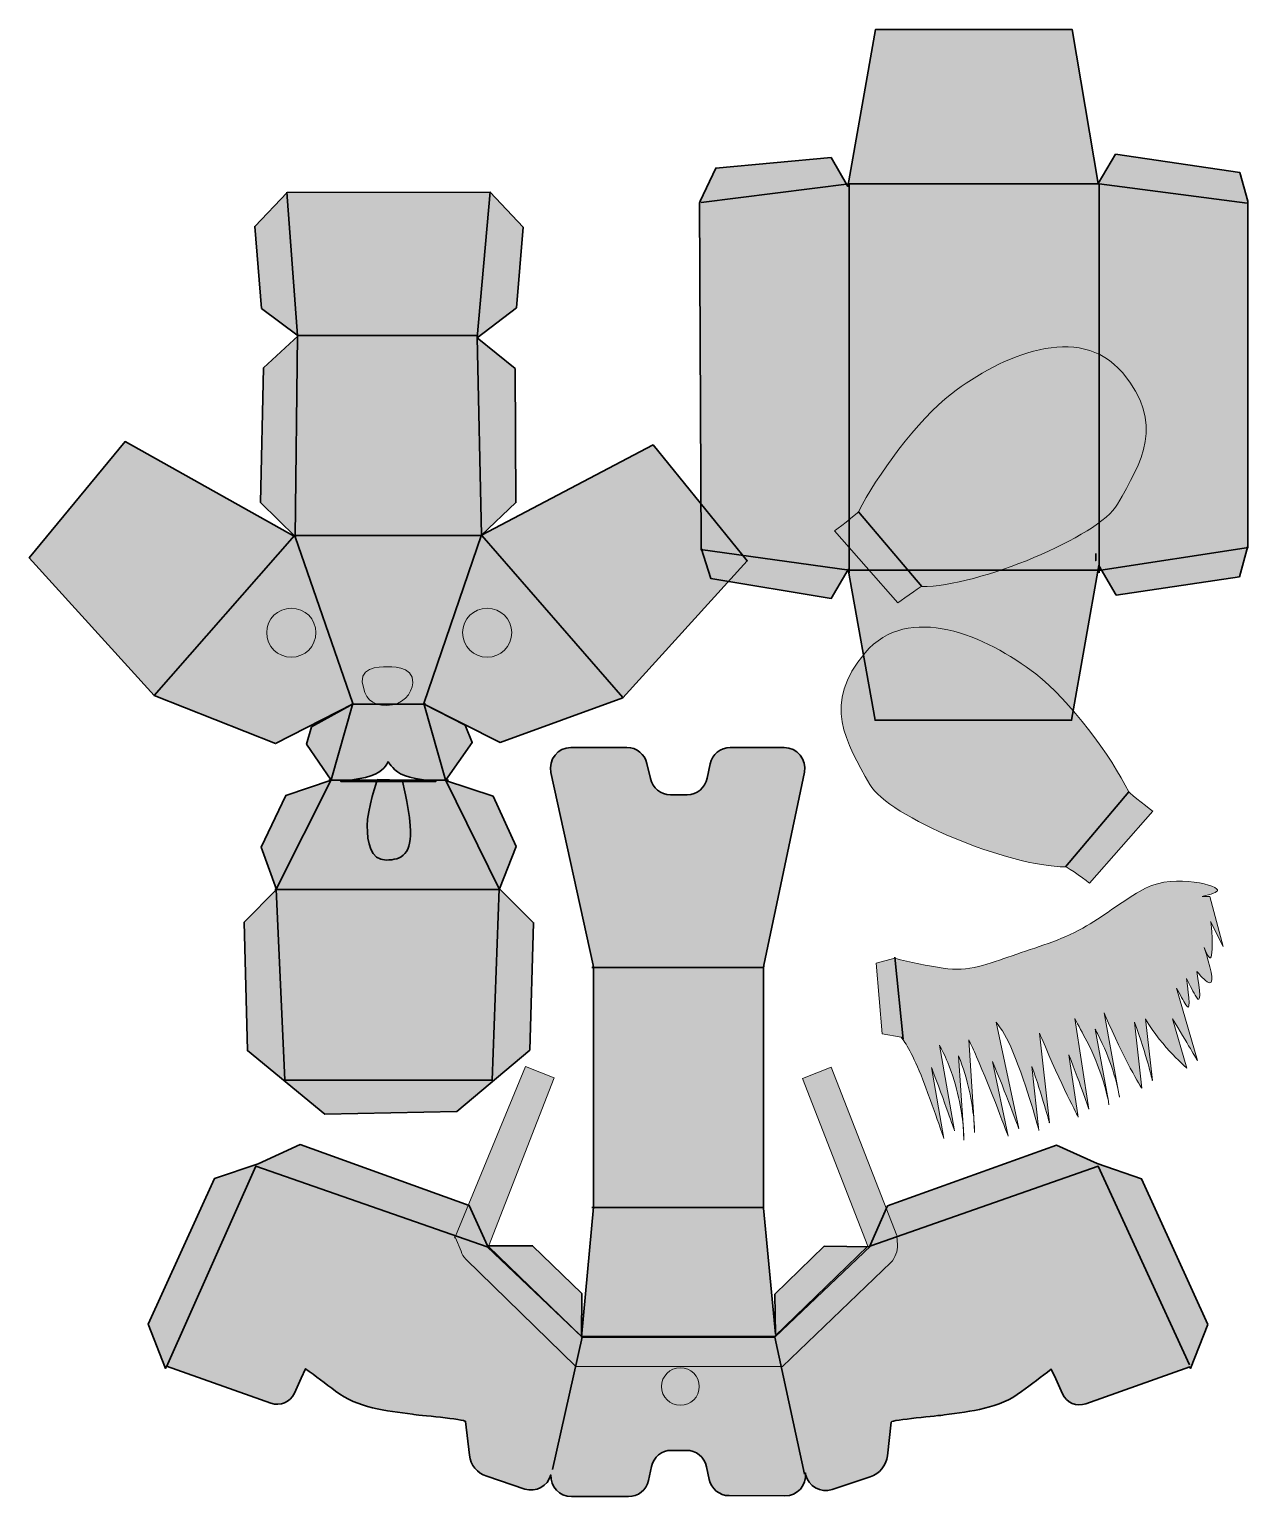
# Model space of a CAD drawing. Header units: inches. Extents: x -0.4 to 8.4, y 0.3 to 10.9.
import ezdxf

# ---------------------------------------------------------------- set-up
doc = ezdxf.new("R2010")
doc.units = ezdxf.units.IN
doc.header["$MEASUREMENT"] = 0
for name, color, linetype in [('Body', 7, 'Continuous'), ('Box', 7, 'Continuous'), ('Earts', 7, 'Continuous'), ('Head', 7, 'Continuous'), ('Layer 1', 7, 'Continuous'), ('Tail', 7, 'Continuous')]:
    doc.layers.add(name, color=color, linetype=linetype)

# ---------------------------------------------------------------- blocks, each defined once
blk = doc.blocks.new('block 2')
at = {"layer": 'Layer 1', "true_color": 0xfb537a}
h = blk.add_hatch(color=243, dxfattribs=at)
h.dxf.hatch_style = 2
edge = h.paths.add_edge_path()
edge.add_spline(control_points=[(2.101, 5.493), (2.101, 5.493), (2.028, 5.276), (2.028, 5.158), (2.028, 5.04), (2.053, 4.91), (2.165, 4.91), (2.278, 4.91), (2.356, 4.953), (2.34, 5.158), (2.328, 5.318), (2.281, 5.488), (2.281, 5.488), (2.281, 5.488), (2.101, 5.493), (2.101, 5.493)], knot_values=[0, 0, 0, 0, 1, 1, 1, 2, 2, 2, 3, 3, 3, 4, 4, 4, 5, 5, 5, 5], degree=3, periodic=1)
at = {"layer": 'Layer 1', "color": 243, "lineweight": 35, "true_color": 0xfb537a}
blk.add_open_spline([(2.101, 5.493), (2.101, 5.493), (2.028, 5.276), (2.028, 5.158), (2.028, 5.04), (2.053, 4.91), (2.165, 4.91), (2.278, 4.91), (2.356, 4.953), (2.34, 5.158), (2.328, 5.318), (2.281, 5.488), (2.281, 5.488), (2.281, 5.488), (2.101, 5.493), (2.101, 5.493)], degree=3, knots=[0, 0, 0, 0, 1, 1, 1, 2, 2, 2, 3, 3, 3, 4, 4, 4, 5, 5, 5, 5], dxfattribs=at)
blk = doc.blocks.new('block 3')
at = {"layer": 'Layer 1', "true_color": 0xffffff}
h = blk.add_hatch(color=7, dxfattribs=at)
h.dxf.hatch_style = 2
edge = h.paths.add_edge_path()
edge.add_spline(control_points=[(1.479, 6.733), (1.577, 6.733), (1.657, 6.654), (1.657, 6.556), (1.657, 6.457), (1.577, 6.378), (1.479, 6.378), (1.381, 6.378), (1.301, 6.457), (1.301, 6.556), (1.301, 6.654), (1.381, 6.733), (1.479, 6.733)], knot_values=[0, 0, 0, 0, 1, 1, 1, 2, 2, 2, 3, 3, 3, 4, 4, 4, 4], degree=3, periodic=1)
h = blk.add_hatch(color=7, dxfattribs=at)
h.dxf.hatch_style = 2
edge = h.paths.add_edge_path()
edge.add_spline(control_points=[(2.896, 6.733), (2.994, 6.733), (3.074, 6.654), (3.074, 6.556), (3.074, 6.457), (2.994, 6.378), (2.896, 6.378), (2.798, 6.378), (2.718, 6.457), (2.718, 6.556), (2.718, 6.654), (2.798, 6.733), (2.896, 6.733)], knot_values=[0, 0, 0, 0, 1, 1, 1, 2, 2, 2, 3, 3, 3, 4, 4, 4, 4], degree=3, periodic=1)
h = blk.add_hatch(color=7, dxfattribs=at)
h.dxf.hatch_style = 2
edge = h.paths.add_edge_path()
edge.add_spline(control_points=[(2.178, 6.308), (2.178, 6.308), (1.976, 6.325), (1.993, 6.2), (2.008, 6.083), (2.06, 6.029), (2.171, 6.029), (2.282, 6.029), (2.353, 6.115), (2.358, 6.192), (2.367, 6.322), (2.178, 6.308), (2.178, 6.308)], knot_values=[0, 0, 0, 0, 1, 1, 1, 2, 2, 2, 3, 3, 3, 4, 4, 4, 4], degree=3, periodic=1)
at = {"layer": 'Layer 1', "lineweight": 0}
for points in [[(1.479, 6.733), (1.577, 6.733), (1.657, 6.654), (1.657, 6.556), (1.657, 6.457), (1.577, 6.378), (1.479, 6.378), (1.381, 6.378), (1.301, 6.457), (1.301, 6.556), (1.301, 6.654), (1.381, 6.733), (1.479, 6.733)], [(2.896, 6.733), (2.994, 6.733), (3.074, 6.654), (3.074, 6.556), (3.074, 6.457), (2.994, 6.378), (2.896, 6.378), (2.798, 6.378), (2.718, 6.457), (2.718, 6.556), (2.718, 6.654), (2.798, 6.733), (2.896, 6.733)], [(2.178, 6.308), (2.178, 6.308), (1.976, 6.325), (1.993, 6.2), (2.008, 6.083), (2.06, 6.029), (2.171, 6.029), (2.282, 6.029), (2.353, 6.115), (2.358, 6.192), (2.367, 6.322), (2.178, 6.308), (2.178, 6.308)]]:
    blk.add_open_spline(points, degree=3, knots=[0, 0, 0, 0, 1, 1, 1, 2, 2, 2, 3, 3, 3, 4, 4, 4, 4], dxfattribs=at)
blk = doc.blocks.new('block 4')
at = {"layer": 'Layer 1', "true_color": 0x2c3fb0}
h = blk.add_hatch(color=177, dxfattribs=at)
h.dxf.hatch_style = 2
edge = h.paths.add_edge_path()
edge.add_spline(control_points=[(5.865, 2.126), (5.865, 2.126), (5.861, 2.189), (5.861, 2.189), (5.861, 2.189), (5.863, 2.189), (5.863, 2.189), (5.863, 2.189), (5.861, 2.192), (5.861, 2.192), (5.861, 2.192), (5.861, 2.194), (5.861, 2.194), (5.861, 2.194), (5.86, 2.194), (5.86, 2.194), (5.86, 2.194), (5.386, 3.41), (5.386, 3.41), (5.386, 3.41), (5.179, 3.329), (5.179, 3.329), (5.179, 3.329), (5.651, 2.115), (5.651, 2.115), (5.651, 2.115), (4.979, 1.465), (4.979, 1.465), (4.979, 1.465), (3.576, 1.465), (3.576, 1.465), (3.576, 1.465), (2.906, 2.114), (2.906, 2.114), (2.906, 2.114), (3.381, 3.335), (3.381, 3.335), (3.381, 3.335), (3.174, 3.415), (3.174, 3.415), (3.174, 3.415), (2.667, 2.189), (2.667, 2.189), (2.667, 2.189), (2.661, 2.19), (2.661, 2.19), (2.661, 2.19), (2.664, 2.183), (2.664, 2.183), (2.664, 2.183), (2.661, 2.176), (2.661, 2.176), (2.661, 2.176), (2.668, 2.175), (2.668, 2.175), (2.668, 2.175), (2.708, 2.079), (2.708, 2.079), (2.714, 2.058), (2.725, 2.039), (2.742, 2.022), (2.742, 2.022), (3.537, 1.244), (3.537, 1.244), (3.537, 1.244), (5.033, 1.244), (5.033, 1.244), (5.033, 1.244), (5.817, 1.997), (5.817, 1.997), (5.85, 2.032), (5.868, 2.079), (5.865, 2.126)], knot_values=[0, 0, 0, 0, 1, 1, 1, 2, 2, 2, 3, 3, 3, 4, 4, 4, 5, 5, 5, 6, 6, 6, 7, 7, 7, 8, 8, 8, 9, 9, 9, 10, 10, 10, 11, 11, 11, 12, 12, 12, 13, 13, 13, 14, 14, 14, 15, 15, 15, 16, 16, 16, 17, 17, 17, 18, 18, 18, 19, 19, 19, 20, 20, 20, 21, 21, 21, 22, 22, 22, 23, 23, 23, 24, 24, 24, 24], degree=3, periodic=1)
at = {"layer": 'Layer 1', "true_color": 0xadafb2}
h = blk.add_hatch(color=253, dxfattribs=at)
h.dxf.hatch_style = 2
edge = h.paths.add_edge_path()
edge.add_spline(control_points=[(4.294, 1.236), (4.37, 1.236), (4.431, 1.175), (4.431, 1.1), (4.431, 1.025), (4.37, 0.964), (4.294, 0.964), (4.219, 0.964), (4.158, 1.025), (4.158, 1.1), (4.158, 1.175), (4.219, 1.236), (4.294, 1.236)], knot_values=[0, 0, 0, 0, 1, 1, 1, 2, 2, 2, 3, 3, 3, 4, 4, 4, 4], degree=3, periodic=1)
at = {"layer": 'Layer 1', "lineweight": 0}
for points, knots in [([(5.865, 2.126), (5.865, 2.126), (5.861, 2.189), (5.861, 2.189), (5.861, 2.189), (5.863, 2.189), (5.863, 2.189), (5.863, 2.189), (5.861, 2.192), (5.861, 2.192), (5.861, 2.192), (5.861, 2.194), (5.861, 2.194), (5.861, 2.194), (5.86, 2.194), (5.86, 2.194), (5.86, 2.194), (5.386, 3.41), (5.386, 3.41), (5.386, 3.41), (5.179, 3.329), (5.179, 3.329), (5.179, 3.329), (5.651, 2.115), (5.651, 2.115), (5.651, 2.115), (4.979, 1.465), (4.979, 1.465), (4.979, 1.465), (3.576, 1.465), (3.576, 1.465), (3.576, 1.465), (2.906, 2.114), (2.906, 2.114), (2.906, 2.114), (3.381, 3.335), (3.381, 3.335), (3.381, 3.335), (3.174, 3.415), (3.174, 3.415), (3.174, 3.415), (2.667, 2.189), (2.667, 2.189), (2.667, 2.189), (2.661, 2.19), (2.661, 2.19), (2.661, 2.19), (2.664, 2.183), (2.664, 2.183), (2.664, 2.183), (2.661, 2.176), (2.661, 2.176), (2.661, 2.176), (2.668, 2.175), (2.668, 2.175), (2.668, 2.175), (2.708, 2.079), (2.708, 2.079), (2.714, 2.058), (2.725, 2.039), (2.742, 2.022), (2.742, 2.022), (3.537, 1.244), (3.537, 1.244), (3.537, 1.244), (5.033, 1.244), (5.033, 1.244), (5.033, 1.244), (5.817, 1.997), (5.817, 1.997), (5.85, 2.032), (5.868, 2.079), (5.865, 2.126)], [0, 0, 0, 0, 1, 1, 1, 2, 2, 2, 3, 3, 3, 4, 4, 4, 5, 5, 5, 6, 6, 6, 7, 7, 7, 8, 8, 8, 9, 9, 9, 10, 10, 10, 11, 11, 11, 12, 12, 12, 13, 13, 13, 14, 14, 14, 15, 15, 15, 16, 16, 16, 17, 17, 17, 18, 18, 18, 19, 19, 19, 20, 20, 20, 21, 21, 21, 22, 22, 22, 23, 23, 23, 24, 24, 24, 24]), ([(4.294, 1.236), (4.37, 1.236), (4.431, 1.175), (4.431, 1.1), (4.431, 1.025), (4.37, 0.964), (4.294, 0.964), (4.219, 0.964), (4.158, 1.025), (4.158, 1.1), (4.158, 1.175), (4.219, 1.236), (4.294, 1.236)], [0, 0, 0, 0, 1, 1, 1, 2, 2, 2, 3, 3, 3, 4, 4, 4, 4])]:
    blk.add_open_spline(points, degree=3, knots=knots, dxfattribs=at)

msp = doc.modelspace()

# ---------------------------------------------------------------- hatches: boundary and pattern name
at = {"layer": 'Body', "true_color": 0xaf7e00}
h = msp.add_hatch(color=44, dxfattribs=at)
h.dxf.hatch_style = 2
edge = h.paths.add_edge_path()
edge.add_spline(control_points=[(8.111, 1.549), (8.111, 1.549), (7.632, 2.604), (7.632, 2.604), (7.632, 2.604), (7.31, 2.714), (7.31, 2.714), (7.31, 2.714), (7.017, 2.847), (7.017, 2.847), (7.017, 2.847), (5.794, 2.407), (5.794, 2.407), (5.794, 2.407), (5.662, 2.112), (5.662, 2.112), (5.662, 2.112), (5.336, 2.115), (5.336, 2.115), (5.336, 2.115), (4.979, 1.768), (4.979, 1.768), (4.979, 1.768), (4.982, 1.479), (4.982, 1.479), (4.982, 1.479), (4.897, 2.39), (4.897, 2.39), (4.897, 2.396), (4.896, 2.4), (4.896, 2.406), (4.896, 2.406), (4.896, 4.119), (4.896, 4.119), (4.896, 4.129), (4.897, 4.14), (4.899, 4.15), (4.899, 4.15), (5.192, 5.546), (5.192, 5.546), (5.211, 5.637), (5.14, 5.725), (5.046, 5.725), (5.046, 5.725), (4.656, 5.725), (4.656, 5.725), (4.585, 5.725), (4.524, 5.675), (4.51, 5.606), (4.51, 5.606), (4.489, 5.503), (4.489, 5.503), (4.475, 5.433), (4.414, 5.383), (4.343, 5.383), (4.343, 5.383), (4.222, 5.383), (4.222, 5.383), (4.153, 5.383), (4.093, 5.432), (4.078, 5.5), (4.078, 5.5), (4.053, 5.608), (4.053, 5.608), (4.038, 5.676), (3.978, 5.725), (3.908, 5.725), (3.908, 5.725), (3.503, 5.725), (3.503, 5.725), (3.408, 5.725), (3.338, 5.637), (3.358, 5.544), (3.358, 5.544), (3.663, 4.15), (3.663, 4.15), (3.665, 4.14), (3.665, 4.129), (3.665, 4.118), (3.665, 4.118), (3.665, 2.413), (3.665, 2.413), (3.665, 2.408), (3.665, 2.403), (3.665, 2.399), (3.665, 2.399), (3.578, 1.458), (3.578, 1.458), (3.578, 1.458), (3.582, 1.772), (3.582, 1.772), (3.582, 1.772), (3.225, 2.119), (3.225, 2.119), (3.225, 2.119), (2.899, 2.117), (2.899, 2.117), (2.899, 2.117), (2.767, 2.411), (2.767, 2.411), (2.767, 2.411), (1.544, 2.851), (1.544, 2.851), (1.544, 2.851), (1.239, 2.712), (1.239, 2.712), (1.239, 2.712), (1.239, 2.712), (1.239, 2.712), (1.239, 2.712), (0.924, 2.606), (0.924, 2.606), (0.924, 2.606), (0.444, 1.55), (0.444, 1.55), (0.444, 1.55), (0.569, 1.231), (0.569, 1.231), (0.569, 1.231), (0.576, 1.247), (0.576, 1.247), (0.576, 1.247), (1.332, 0.979), (1.332, 0.979), (1.399, 0.956), (1.472, 0.987), (1.501, 1.051), (1.501, 1.051), (1.55, 1.16), (1.55, 1.16), (1.55, 1.16), (1.582, 1.229), (1.582, 1.229), (1.654, 1.175), (1.726, 1.121), (1.799, 1.067), (1.96, 0.944), (2.163, 0.925), (2.357, 0.899), (2.386, 0.894), (2.738, 0.863), (2.74, 0.847), (2.74, 0.847), (2.768, 0.603), (2.768, 0.603), (2.776, 0.532), (2.825, 0.472), (2.893, 0.45), (2.893, 0.45), (3.168, 0.358), (3.168, 0.358), (3.249, 0.332), (3.335, 0.378), (3.357, 0.46), (3.353, 0.376), (3.418, 0.303), (3.506, 0.303), (3.506, 0.303), (3.918, 0.303), (3.918, 0.303), (3.988, 0.303), (4.049, 0.351), (4.063, 0.419), (4.063, 0.419), (4.085, 0.521), (4.085, 0.521), (4.1, 0.589), (4.16, 0.638), (4.229, 0.638), (4.229, 0.638), (4.338, 0.638), (4.338, 0.638), (4.407, 0.638), (4.468, 0.589), (4.483, 0.519), (4.483, 0.519), (4.503, 0.428), (4.503, 0.428), (4.517, 0.36), (4.578, 0.31), (4.647, 0.31), (4.647, 0.31), (5.051, 0.308), (5.051, 0.308), (5.142, 0.308), (5.21, 0.386), (5.199, 0.474), (5.199, 0.474), (5.201, 0.463), (5.201, 0.463), (5.221, 0.378), (5.31, 0.328), (5.393, 0.354), (5.393, 0.354), (5.668, 0.446), (5.668, 0.446), (5.736, 0.468), (5.785, 0.528), (5.793, 0.599), (5.793, 0.599), (5.821, 0.843), (5.821, 0.843), (5.822, 0.858), (6.175, 0.89), (6.204, 0.894), (6.399, 0.921), (6.601, 0.94), (6.763, 1.063), (6.835, 1.117), (6.907, 1.171), (6.979, 1.225), (6.979, 1.225), (7.011, 1.156), (7.011, 1.156), (7.011, 1.156), (7.06, 1.047), (7.06, 1.047), (7.089, 0.983), (7.163, 0.951), (7.229, 0.975), (7.229, 0.975), (7.981, 1.242), (7.981, 1.242), (7.981, 1.242), (7.986, 1.231), (7.986, 1.231), (7.986, 1.231), (8.111, 1.549), (8.111, 1.549)], knot_values=[0, 0, 0, 0, 1, 1, 1, 2, 2, 2, 3, 3, 3, 4, 4, 4, 5, 5, 5, 6, 6, 6, 7, 7, 7, 8, 8, 8, 9, 9, 9, 10, 10, 10, 11, 11, 11, 12, 12, 12, 13, 13, 13, 14, 14, 14, 15, 15, 15, 16, 16, 16, 17, 17, 17, 18, 18, 18, 19, 19, 19, 20, 20, 20, 21, 21, 21, 22, 22, 22, 23, 23, 23, 24, 24, 24, 25, 25, 25, 26, 26, 26, 27, 27, 27, 28, 28, 28, 29, 29, 29, 30, 30, 30, 31, 31, 31, 32, 32, 32, 33, 33, 33, 34, 34, 34, 35, 35, 35, 36, 36, 36, 37, 37, 37, 38, 38, 38, 39, 39, 39, 40, 40, 40, 41, 41, 41, 42, 42, 42, 43, 43, 43, 44, 44, 44, 45, 45, 45, 46, 46, 46, 47, 47, 47, 48, 48, 48, 49, 49, 49, 50, 50, 50, 51, 51, 51, 52, 52, 52, 53, 53, 53, 54, 54, 54, 55, 55, 55, 56, 56, 56, 57, 57, 57, 58, 58, 58, 59, 59, 59, 60, 60, 60, 61, 61, 61, 62, 62, 62, 63, 63, 63, 64, 64, 64, 65, 65, 65, 66, 66, 66, 67, 67, 67, 68, 68, 68, 69, 69, 69, 70, 70, 70, 71, 71, 71, 72, 72, 72, 73, 73, 73, 74, 74, 74, 75, 75, 75, 76, 76, 76, 76], degree=3, periodic=1)
at = {"layer": 'Box', "true_color": 0xfb537a}
h = msp.add_hatch(color=243, dxfattribs=at)
h.dxf.hatch_style = 2
h.paths.add_polyline_path([(8.401, 7.181), (8.401, 9.66), (8.401, 9.679), (8.342, 9.885), (7.444, 10.018), (7.319, 9.806), (7.129, 10.922), (5.707, 10.922), (5.507, 9.785), (5.385, 9.994), (4.55, 9.918), (4.438, 9.679), (4.432, 9.665), (4.444, 7.176), (4.444, 7.167), (4.515, 6.947), (5.386, 6.804), (5.508, 7.013), (5.704, 5.922), (7.126, 5.922), (7.322, 7.043), (7.449, 6.828), (8.34, 6.961)])
at = {"layer": 'Earts', "true_color": 0xaf7e00}
h = msp.add_hatch(color=44, dxfattribs=at)
h.dxf.hatch_style = 2
edge = h.paths.add_edge_path()
edge.add_spline(control_points=[(5.41, 7.292), (5.41, 7.292), (5.868, 6.771), (5.868, 6.771), (5.868, 6.771), (6.028, 6.889), (6.042, 6.889), (6.449, 6.889), (7.324, 7.249), (7.458, 7.486), (7.632, 7.792), (7.806, 8.069), (7.493, 8.438), (7.181, 8.806), (6.618, 8.562), (6.257, 8.285), (6.011, 8.096), (5.711, 7.686), (5.583, 7.431), (5.576, 7.417), (5.41, 7.292), (5.41, 7.292)], knot_values=[0, 0, 0, 0, 1, 1, 1, 2, 2, 2, 3, 3, 3, 4, 4, 4, 5, 5, 5, 6, 6, 6, 7, 7, 7, 7], degree=3, periodic=1)
h = msp.add_hatch(color=44, dxfattribs=at)
h.dxf.hatch_style = 2
edge = h.paths.add_edge_path()
edge.add_spline(control_points=[(7.714, 5.264), (7.714, 5.264), (7.256, 4.743), (7.256, 4.743), (7.256, 4.743), (7.096, 4.861), (7.082, 4.861), (6.675, 4.861), (5.8, 5.221), (5.665, 5.458), (5.492, 5.764), (5.318, 6.042), (5.631, 6.41), (5.943, 6.778), (6.506, 6.535), (6.867, 6.257), (7.113, 6.068), (7.413, 5.658), (7.54, 5.403), (7.547, 5.389), (7.714, 5.264), (7.714, 5.264)], knot_values=[0, 0, 0, 0, 1, 1, 1, 2, 2, 2, 3, 3, 3, 4, 4, 4, 5, 5, 5, 6, 6, 6, 7, 7, 7, 7], degree=3, periodic=1)
at = {"layer": 'Head', "true_color": 0xaf7e00}
h = msp.add_hatch(color=44, dxfattribs=at)
h.dxf.hatch_style = 2
h.paths.add_polyline_path([(1.449, 9.742), (1.215, 9.496), (1.263, 8.903), (1.528, 8.704), (1.278, 8.472), (1.257, 7.497), (1.511, 7.247), (0.276, 7.939), (-0.417, 7.097), (0.487, 6.1), (1.365, 5.753), (1.926, 6.04), (1.625, 5.874), (1.589, 5.749), (1.768, 5.489), (1.44, 5.378), (1.261, 5.003), (1.371, 4.697), (1.138, 4.461), (1.161, 3.531), (1.722, 3.072), (2.676, 3.09), (3.206, 3.535), (3.232, 4.456), (2.986, 4.701), (3.106, 5.007), (2.939, 5.372), (2.596, 5.487), (2.788, 5.761), (2.736, 5.886), (2.44, 6.039), (2.99, 5.761), (3.878, 6.085), (4.778, 7.075), (4.097, 7.914), (2.856, 7.261), (3.104, 7.497), (3.1, 8.467), (2.824, 8.689), (3.108, 8.907), (3.156, 9.49), (2.917, 9.744)])
edge = h.paths.add_edge_path()
edge.add_spline(control_points=[(2.269, 5.535), (2.332, 5.496), (2.526, 5.479), (2.526, 5.479), (2.526, 5.479), (1.837, 5.479), (1.837, 5.479), (1.837, 5.479), (2.012, 5.496), (2.086, 5.532), (2.161, 5.568), (2.179, 5.622), (2.179, 5.622), (2.179, 5.622), (2.207, 5.572), (2.269, 5.535)], knot_values=[0, 0, 0, 0, 1, 1, 1, 2, 2, 2, 3, 3, 3, 4, 4, 4, 5, 5, 5, 5], degree=3, periodic=1)
at = {"layer": 'Tail', "true_color": 0xaf7e00}
h = msp.add_hatch(color=44, dxfattribs=at)
h.dxf.hatch_style = 2
edge = h.paths.add_edge_path()
edge.add_spline(control_points=[(7.472, 3.194), (7.472, 3.194), (7.468, 3.218), (7.468, 3.218), (7.471, 3.203), (7.472, 3.194), (7.472, 3.194)], knot_values=[0, 0, 0, 0, 1, 1, 1, 2, 2, 2, 2], degree=3, periodic=1)
edge = h.paths.add_edge_path()
edge.add_spline(control_points=[(6.417, 3.047), (6.417, 3.047), (6.424, 2.938), (6.424, 2.938), (6.424, 2.938), (6.424, 2.979), (6.417, 3.047)], knot_values=[0, 0, 0, 0, 1, 1, 1, 2, 2, 2, 2], degree=3, periodic=1)
edge = h.paths.add_edge_path()
edge.add_spline(control_points=[(6.34, 2.992), (6.34, 2.992), (6.347, 2.882), (6.347, 2.882), (6.347, 2.882), (6.347, 2.924), (6.34, 2.992)], knot_values=[0, 0, 0, 0, 1, 1, 1, 2, 2, 2, 2], degree=3, periodic=1)
edge = h.paths.add_edge_path()
edge.add_spline(control_points=[(7.392, 3.163), (7.392, 3.163), (7.396, 3.139), (7.396, 3.139), (7.396, 3.139), (7.394, 3.147), (7.392, 3.163)], knot_values=[0, 0, 0, 0, 1, 1, 1, 2, 2, 2, 2], degree=3, periodic=1)
edge = h.paths.add_edge_path()
edge.add_spline(control_points=[(8.139, 4.222), (8.153, 4.34), (8.132, 4.465), (8.132, 4.465), (8.132, 4.465), (8.222, 4.285), (8.222, 4.285), (8.222, 4.285), (8.125, 4.646), (8.125, 4.646), (8.125, 4.646), (8.071, 4.646), (8.071, 4.646), (8.137, 4.664), (8.186, 4.676), (8.181, 4.694), (8.167, 4.736), (7.826, 4.819), (7.621, 4.685), (7.481, 4.604), (7.35, 4.499), (7.208, 4.418), (7.049, 4.329), (6.867, 4.278), (6.696, 4.218), (6.531, 4.161), (6.375, 4.097), (6.197, 4.128), (6.09, 4.146), (5.95, 4.168), (5.847, 4.201), (5.847, 4.201), (5.847, 4.201), (5.847, 4.201), (5.847, 4.201), (5.712, 4.164), (5.712, 4.164), (5.712, 4.164), (5.754, 3.653), (5.754, 3.653), (5.754, 3.653), (5.892, 3.628), (5.892, 3.628), (5.922, 3.59), (5.979, 3.504), (6.049, 3.319), (6.153, 3.042), (6.201, 2.896), (6.201, 2.896), (6.201, 2.896), (6.112, 3.408), (6.112, 3.408), (6.117, 3.397), (6.121, 3.386), (6.125, 3.375), (6.229, 3.097), (6.278, 2.951), (6.278, 2.951), (6.278, 2.951), (6.169, 3.571), (6.169, 3.571), (6.186, 3.54), (6.207, 3.499), (6.229, 3.444), (6.301, 3.269), (6.329, 3.099), (6.34, 2.992), (6.34, 2.992), (6.308, 3.492), (6.308, 3.492), (6.378, 3.319), (6.406, 3.151), (6.417, 3.047), (6.417, 3.047), (6.382, 3.608), (6.382, 3.608), (6.399, 3.575), (6.417, 3.535), (6.437, 3.487), (6.542, 3.251), (6.667, 2.911), (6.667, 2.911), (6.667, 2.911), (6.553, 3.453), (6.553, 3.453), (6.647, 3.229), (6.743, 2.967), (6.743, 2.967), (6.743, 2.967), (6.581, 3.736), (6.581, 3.736), (6.618, 3.689), (6.661, 3.619), (6.701, 3.522), (6.806, 3.265), (6.889, 2.953), (6.889, 2.953), (6.889, 2.953), (6.839, 3.417), (6.839, 3.417), (6.912, 3.207), (6.965, 3.008), (6.965, 3.008), (6.965, 3.008), (6.894, 3.656), (6.894, 3.656), (6.899, 3.644), (6.904, 3.632), (6.91, 3.619), (7.049, 3.286), (7.174, 3.05), (7.174, 3.05), (7.174, 3.05), (7.106, 3.501), (7.106, 3.501), (7.196, 3.271), (7.25, 3.106), (7.25, 3.106), (7.25, 3.106), (7.15, 3.764), (7.15, 3.764), (7.175, 3.714), (7.204, 3.658), (7.236, 3.599), (7.337, 3.408), (7.379, 3.228), (7.392, 3.164), (7.392, 3.164), (7.296, 3.686), (7.296, 3.686), (7.301, 3.675), (7.307, 3.665), (7.312, 3.654), (7.414, 3.464), (7.456, 3.283), (7.468, 3.219), (7.468, 3.219), (7.361, 3.804), (7.361, 3.804), (7.364, 3.799), (7.367, 3.792), (7.369, 3.786), (7.501, 3.474), (7.633, 3.258), (7.633, 3.258), (7.633, 3.258), (7.581, 3.736), (7.581, 3.736), (7.671, 3.494), (7.71, 3.314), (7.71, 3.314), (7.71, 3.314), (7.661, 3.76), (7.661, 3.76), (7.661, 3.76), (7.661, 3.76), (7.661, 3.758), (7.786, 3.55), (7.96, 3.404), (7.96, 3.404), (7.96, 3.404), (7.857, 3.761), (7.857, 3.761), (7.96, 3.587), (8.036, 3.46), (8.036, 3.46), (8.036, 3.46), (7.886, 3.983), (7.886, 3.983), (7.911, 3.936), (7.933, 3.893), (7.953, 3.862), (7.987, 3.803), (7.979, 3.906), (7.956, 4.053), (7.983, 4), (8.008, 3.951), (8.029, 3.918), (8.064, 3.86), (8.056, 3.96), (8.032, 4.104), (8.068, 4.06), (8.103, 4.025), (8.126, 4.022), (8.161, 4.019), (8.128, 4.146), (8.086, 4.276), (8.111, 4.212), (8.133, 4.178), (8.139, 4.222)], knot_values=[0, 0, 0, 0, 1, 1, 1, 2, 2, 2, 3, 3, 3, 4, 4, 4, 5, 5, 5, 6, 6, 6, 7, 7, 7, 8, 8, 8, 9, 9, 9, 10, 10, 10, 11, 11, 11, 12, 12, 12, 13, 13, 13, 14, 14, 14, 15, 15, 15, 16, 16, 16, 17, 17, 17, 18, 18, 18, 19, 19, 19, 20, 20, 20, 21, 21, 21, 22, 22, 22, 23, 23, 23, 24, 24, 24, 25, 25, 25, 26, 26, 26, 27, 27, 27, 28, 28, 28, 29, 29, 29, 30, 30, 30, 31, 31, 31, 32, 32, 32, 33, 33, 33, 34, 34, 34, 35, 35, 35, 36, 36, 36, 37, 37, 37, 38, 38, 38, 39, 39, 39, 40, 40, 40, 41, 41, 41, 42, 42, 42, 43, 43, 43, 44, 44, 44, 45, 45, 45, 46, 46, 46, 47, 47, 47, 48, 48, 48, 49, 49, 49, 50, 50, 50, 51, 51, 51, 52, 52, 52, 53, 53, 53, 54, 54, 54, 55, 55, 55, 56, 56, 56, 57, 57, 57, 58, 58, 58, 59, 59, 59, 60, 60, 60, 61, 61, 61, 62, 62, 62, 63, 63, 63, 63], degree=3, periodic=1)

# ---------------------------------------------------------------- linework, layer by layer
at = {"layer": 'Body', "color": 243, "lineweight": 35, "true_color": 0xfb537a}
for points in [[(3.653, 4.132), (4.896, 4.132)], [(0.576, 1.243), (1.222, 2.694), (2.896, 2.111), (3.583, 1.458), (4.979, 1.458), (5.674, 2.118), (7.319, 2.694), (7.979, 1.257)], [(4.889, 2.396), (3.653, 2.396)], [(3.583, 1.458), (3.368, 0.5)], [(4.979, 1.458), (5.194, 0.465)]]:
    msp.add_lwpolyline(points, dxfattribs=at)
at = {"layer": 'Body', "color": 7, "lineweight": 35, "true_color": 0xffffff}
msp.add_open_spline([(8.111, 1.549), (8.111, 1.549), (7.632, 2.604), (7.632, 2.604), (7.632, 2.604), (7.31, 2.714), (7.31, 2.714), (7.31, 2.714), (7.017, 2.847), (7.017, 2.847), (7.017, 2.847), (5.794, 2.407), (5.794, 2.407), (5.794, 2.407), (5.662, 2.112), (5.662, 2.112), (5.662, 2.112), (5.336, 2.115), (5.336, 2.115), (5.336, 2.115), (4.979, 1.768), (4.979, 1.768), (4.979, 1.768), (4.982, 1.479), (4.982, 1.479), (4.982, 1.479), (4.897, 2.39), (4.897, 2.39), (4.897, 2.396), (4.896, 2.4), (4.896, 2.406), (4.896, 2.406), (4.896, 4.119), (4.896, 4.119), (4.896, 4.129), (4.897, 4.14), (4.899, 4.15), (4.899, 4.15), (5.192, 5.546), (5.192, 5.546), (5.211, 5.637), (5.14, 5.725), (5.046, 5.725), (5.046, 5.725), (4.656, 5.725), (4.656, 5.725), (4.585, 5.725), (4.524, 5.675), (4.51, 5.606), (4.51, 5.606), (4.489, 5.503), (4.489, 5.503), (4.475, 5.433), (4.414, 5.383), (4.343, 5.383), (4.343, 5.383), (4.222, 5.383), (4.222, 5.383), (4.153, 5.383), (4.093, 5.432), (4.078, 5.5), (4.078, 5.5), (4.053, 5.608), (4.053, 5.608), (4.038, 5.676), (3.978, 5.725), (3.908, 5.725), (3.908, 5.725), (3.503, 5.725), (3.503, 5.725), (3.408, 5.725), (3.338, 5.637), (3.358, 5.544), (3.358, 5.544), (3.663, 4.15), (3.663, 4.15), (3.665, 4.14), (3.665, 4.129), (3.665, 4.118), (3.665, 4.118), (3.665, 2.413), (3.665, 2.413), (3.665, 2.408), (3.665, 2.403), (3.665, 2.399), (3.665, 2.399), (3.578, 1.458), (3.578, 1.458), (3.578, 1.458), (3.582, 1.772), (3.582, 1.772), (3.582, 1.772), (3.225, 2.119), (3.225, 2.119), (3.225, 2.119), (2.899, 2.117), (2.899, 2.117), (2.899, 2.117), (2.767, 2.411), (2.767, 2.411), (2.767, 2.411), (1.544, 2.851), (1.544, 2.851), (1.544, 2.851), (1.239, 2.712), (1.239, 2.712), (1.239, 2.712), (1.239, 2.712), (1.239, 2.712), (1.239, 2.712), (0.924, 2.606), (0.924, 2.606), (0.924, 2.606), (0.444, 1.55), (0.444, 1.55), (0.444, 1.55), (0.569, 1.231), (0.569, 1.231), (0.569, 1.231), (0.576, 1.247), (0.576, 1.247), (0.576, 1.247), (1.332, 0.979), (1.332, 0.979), (1.399, 0.956), (1.472, 0.987), (1.501, 1.051), (1.501, 1.051), (1.55, 1.16), (1.55, 1.16), (1.55, 1.16), (1.582, 1.229), (1.582, 1.229), (1.654, 1.175), (1.726, 1.121), (1.799, 1.067), (1.96, 0.944), (2.163, 0.925), (2.357, 0.899), (2.386, 0.894), (2.738, 0.863), (2.74, 0.847), (2.74, 0.847), (2.768, 0.603), (2.768, 0.603), (2.776, 0.532), (2.825, 0.472), (2.893, 0.45), (2.893, 0.45), (3.168, 0.358), (3.168, 0.358), (3.249, 0.332), (3.335, 0.378), (3.357, 0.46), (3.353, 0.376), (3.418, 0.303), (3.506, 0.303), (3.506, 0.303), (3.918, 0.303), (3.918, 0.303), (3.988, 0.303), (4.049, 0.351), (4.063, 0.419), (4.063, 0.419), (4.085, 0.521), (4.085, 0.521), (4.1, 0.589), (4.16, 0.638), (4.229, 0.638), (4.229, 0.638), (4.338, 0.638), (4.338, 0.638), (4.407, 0.638), (4.468, 0.589), (4.483, 0.519), (4.483, 0.519), (4.503, 0.428), (4.503, 0.428), (4.517, 0.36), (4.578, 0.31), (4.647, 0.31), (4.647, 0.31), (5.051, 0.308), (5.051, 0.308), (5.142, 0.308), (5.21, 0.386), (5.199, 0.474), (5.199, 0.474), (5.201, 0.463), (5.201, 0.463), (5.221, 0.378), (5.31, 0.328), (5.393, 0.354), (5.393, 0.354), (5.668, 0.446), (5.668, 0.446), (5.736, 0.468), (5.785, 0.528), (5.793, 0.599), (5.793, 0.599), (5.821, 0.843), (5.821, 0.843), (5.822, 0.858), (6.175, 0.89), (6.204, 0.894), (6.399, 0.921), (6.601, 0.94), (6.763, 1.063), (6.835, 1.117), (6.907, 1.171), (6.979, 1.225), (6.979, 1.225), (7.011, 1.156), (7.011, 1.156), (7.011, 1.156), (7.06, 1.047), (7.06, 1.047), (7.089, 0.983), (7.163, 0.951), (7.229, 0.975), (7.229, 0.975), (7.981, 1.242), (7.981, 1.242), (7.981, 1.242), (7.986, 1.231), (7.986, 1.231), (7.986, 1.231), (8.111, 1.549), (8.111, 1.549)], degree=3, knots=[0, 0, 0, 0, 1, 1, 1, 2, 2, 2, 3, 3, 3, 4, 4, 4, 5, 5, 5, 6, 6, 6, 7, 7, 7, 8, 8, 8, 9, 9, 9, 10, 10, 10, 11, 11, 11, 12, 12, 12, 13, 13, 13, 14, 14, 14, 15, 15, 15, 16, 16, 16, 17, 17, 17, 18, 18, 18, 19, 19, 19, 20, 20, 20, 21, 21, 21, 22, 22, 22, 23, 23, 23, 24, 24, 24, 25, 25, 25, 26, 26, 26, 27, 27, 27, 28, 28, 28, 29, 29, 29, 30, 30, 30, 31, 31, 31, 32, 32, 32, 33, 33, 33, 34, 34, 34, 35, 35, 35, 36, 36, 36, 37, 37, 37, 38, 38, 38, 39, 39, 39, 40, 40, 40, 41, 41, 41, 42, 42, 42, 43, 43, 43, 44, 44, 44, 45, 45, 45, 46, 46, 46, 47, 47, 47, 48, 48, 48, 49, 49, 49, 50, 50, 50, 51, 51, 51, 52, 52, 52, 53, 53, 53, 54, 54, 54, 55, 55, 55, 56, 56, 56, 57, 57, 57, 58, 58, 58, 59, 59, 59, 60, 60, 60, 61, 61, 61, 62, 62, 62, 63, 63, 63, 64, 64, 64, 65, 65, 65, 66, 66, 66, 67, 67, 67, 68, 68, 68, 69, 69, 69, 70, 70, 70, 71, 71, 71, 72, 72, 72, 73, 73, 73, 74, 74, 74, 75, 75, 75, 76, 76, 76, 76], dxfattribs=at)
at = {"layer": 'Box', "color": 243, "lineweight": 35, "true_color": 0xfb537a}
for points in [[(8.401, 7.181), (8.401, 9.66), (8.401, 9.679), (8.342, 9.885), (7.444, 10.018), (7.319, 9.806), (7.129, 10.922), (5.707, 10.922), (5.507, 9.785), (5.385, 9.994), (4.55, 9.918), (4.438, 9.679), (4.432, 9.665), (4.444, 7.176), (4.444, 7.167), (4.515, 6.947), (5.386, 6.804), (5.508, 7.013), (5.704, 5.922), (7.126, 5.922), (7.322, 7.043), (7.449, 6.828), (8.34, 6.961), (8.401, 7.181), (8.401, 7.181)], [(7.301, 7.129), (7.301, 7.078), (7.301, 7.078), (7.301, 7.129)]]:
    msp.add_lwpolyline(points, dxfattribs=at)
at = {"layer": 'Box', "color": 14, "lineweight": 35, "true_color": 0xaf0000}
for points in [[(4.444, 9.669), (5.517, 9.803), (7.326, 9.803), (8.396, 9.664)], [(5.517, 9.803), (5.517, 6.989)], [(7.326, 9.803), (7.326, 6.989)], [(4.439, 7.157), (5.517, 7.008), (7.337, 7.008), (8.407, 7.172)]]:
    msp.add_lwpolyline(points, dxfattribs=at)
at = {"layer": 'Earts', "color": 243, "lineweight": 35, "true_color": 0xfb537a}
for points in [[(6.042, 6.889), (5.583, 7.431)], [(7.082, 4.861), (7.54, 5.403)]]:
    msp.add_lwpolyline(points, dxfattribs=at)
at = {"layer": 'Earts', "lineweight": 0}
for points in [[(5.41, 7.292), (5.41, 7.292), (5.868, 6.771), (5.868, 6.771), (5.868, 6.771), (6.028, 6.889), (6.042, 6.889), (6.449, 6.889), (7.324, 7.249), (7.458, 7.486), (7.632, 7.792), (7.806, 8.069), (7.493, 8.438), (7.181, 8.806), (6.618, 8.562), (6.257, 8.285), (6.011, 8.096), (5.711, 7.686), (5.583, 7.431), (5.576, 7.417), (5.41, 7.292), (5.41, 7.292)], [(7.714, 5.264), (7.714, 5.264), (7.256, 4.743), (7.256, 4.743), (7.256, 4.743), (7.096, 4.861), (7.082, 4.861), (6.675, 4.861), (5.8, 5.221), (5.665, 5.458), (5.492, 5.764), (5.318, 6.042), (5.631, 6.41), (5.943, 6.778), (6.506, 6.535), (6.867, 6.257), (7.113, 6.068), (7.413, 5.658), (7.54, 5.403), (7.547, 5.389), (7.714, 5.264), (7.714, 5.264)]]:
    msp.add_open_spline(points, degree=3, knots=[0, 0, 0, 0, 1, 1, 1, 2, 2, 2, 3, 3, 3, 4, 4, 4, 5, 5, 5, 6, 6, 6, 7, 7, 7, 7], dxfattribs=at)
at = {"layer": 'Head', "color": 44, "lineweight": 35, "true_color": 0xaf7e00}
msp.add_lwpolyline([(1.449, 9.742), (1.215, 9.496), (1.263, 8.903), (1.528, 8.704), (1.278, 8.472), (1.257, 7.497), (1.511, 7.247), (0.276, 7.939), (-0.417, 7.097), (0.487, 6.1), (1.365, 5.753), (1.926, 6.04), (1.625, 5.874), (1.589, 5.749), (1.768, 5.489), (1.44, 5.378), (1.261, 5.003), (1.371, 4.697), (1.138, 4.461), (1.161, 3.531), (1.722, 3.072), (2.676, 3.09), (3.206, 3.535), (3.232, 4.456), (2.986, 4.701), (3.106, 5.007), (2.939, 5.372), (2.596, 5.487), (2.788, 5.761), (2.736, 5.886), (2.44, 6.039), (2.99, 5.761), (3.878, 6.085), (4.778, 7.075), (4.097, 7.914), (2.856, 7.261), (3.104, 7.497), (3.1, 8.467), (2.824, 8.689), (3.108, 8.907), (3.156, 9.49), (2.917, 9.744), (1.449, 9.742)], dxfattribs=at)
at = {"layer": 'Head', "color": 243, "lineweight": 35, "true_color": 0xfb537a}
for points in [[(2.918, 9.747), (2.825, 8.692), (2.856, 7.264), (2.439, 6.042), (2.594, 5.49), (2.983, 4.703), (2.933, 3.317), (1.432, 3.317), (1.369, 4.699), (1.767, 5.49), (1.925, 6.042), (1.508, 7.25), (1.524, 8.706), (1.446, 9.743)], [(1.526, 8.706), (2.828, 8.706)], [(3.879, 6.086), (2.858, 7.26), (1.503, 7.26), (0.487, 6.1)], [(1.915, 6.039), (2.453, 6.039)], [(1.751, 5.489), (2.617, 5.489)], [(1.361, 4.697), (2.985, 4.697)]]:
    msp.add_lwpolyline(points, dxfattribs=at)
at = {"layer": 'Head', "color": 44, "lineweight": 35, "true_color": 0xaf7e00}
msp.add_open_spline([(2.269, 5.535), (2.332, 5.496), (2.526, 5.479), (2.526, 5.479), (2.526, 5.479), (1.837, 5.479), (1.837, 5.479), (1.837, 5.479), (2.012, 5.496), (2.086, 5.532), (2.161, 5.568), (2.179, 5.622), (2.179, 5.622), (2.179, 5.622), (2.207, 5.572), (2.269, 5.535)], degree=3, knots=[0, 0, 0, 0, 1, 1, 1, 2, 2, 2, 3, 3, 3, 4, 4, 4, 5, 5, 5, 5], dxfattribs=at)
at = {"layer": 'Tail', "color": 243, "lineweight": 35, "true_color": 0xfb537a}
msp.add_lwpolyline([(5.847, 4.207), (5.906, 3.614)], dxfattribs=at)
at = {"layer": 'Tail', "lineweight": 0}
for points, knots in [([(8.139, 4.222), (8.153, 4.34), (8.132, 4.465), (8.132, 4.465), (8.132, 4.465), (8.222, 4.285), (8.222, 4.285), (8.222, 4.285), (8.125, 4.646), (8.125, 4.646), (8.125, 4.646), (8.071, 4.646), (8.071, 4.646), (8.137, 4.664), (8.186, 4.676), (8.181, 4.694), (8.167, 4.736), (7.826, 4.819), (7.621, 4.685), (7.481, 4.604), (7.35, 4.499), (7.208, 4.418), (7.049, 4.329), (6.867, 4.278), (6.696, 4.218), (6.531, 4.161), (6.375, 4.097), (6.197, 4.128), (6.09, 4.146), (5.95, 4.168), (5.847, 4.201), (5.847, 4.201), (5.847, 4.201), (5.847, 4.201), (5.847, 4.201), (5.712, 4.164), (5.712, 4.164), (5.712, 4.164), (5.754, 3.653), (5.754, 3.653), (5.754, 3.653), (5.892, 3.628), (5.892, 3.628), (5.922, 3.59), (5.979, 3.504), (6.049, 3.319), (6.153, 3.042), (6.201, 2.896), (6.201, 2.896), (6.201, 2.896), (6.112, 3.408), (6.112, 3.408), (6.117, 3.397), (6.121, 3.386), (6.125, 3.375), (6.229, 3.097), (6.278, 2.951), (6.278, 2.951), (6.278, 2.951), (6.169, 3.571), (6.169, 3.571), (6.186, 3.54), (6.207, 3.499), (6.229, 3.444), (6.301, 3.269), (6.329, 3.099), (6.34, 2.992), (6.34, 2.992), (6.308, 3.492), (6.308, 3.492), (6.378, 3.319), (6.406, 3.151), (6.417, 3.047), (6.417, 3.047), (6.382, 3.608), (6.382, 3.608), (6.399, 3.575), (6.417, 3.535), (6.437, 3.487), (6.542, 3.251), (6.667, 2.911), (6.667, 2.911), (6.667, 2.911), (6.553, 3.453), (6.553, 3.453), (6.647, 3.229), (6.743, 2.967), (6.743, 2.967), (6.743, 2.967), (6.581, 3.736), (6.581, 3.736), (6.618, 3.689), (6.661, 3.619), (6.701, 3.522), (6.806, 3.265), (6.889, 2.953), (6.889, 2.953), (6.889, 2.953), (6.839, 3.417), (6.839, 3.417), (6.912, 3.207), (6.965, 3.008), (6.965, 3.008), (6.965, 3.008), (6.894, 3.656), (6.894, 3.656), (6.899, 3.644), (6.904, 3.632), (6.91, 3.619), (7.049, 3.286), (7.174, 3.05), (7.174, 3.05), (7.174, 3.05), (7.106, 3.501), (7.106, 3.501), (7.196, 3.271), (7.25, 3.106), (7.25, 3.106), (7.25, 3.106), (7.15, 3.764), (7.15, 3.764), (7.175, 3.714), (7.204, 3.658), (7.236, 3.599), (7.337, 3.408), (7.379, 3.228), (7.392, 3.164), (7.392, 3.164), (7.296, 3.686), (7.296, 3.686), (7.301, 3.675), (7.307, 3.665), (7.312, 3.654), (7.414, 3.464), (7.456, 3.283), (7.468, 3.219), (7.468, 3.219), (7.361, 3.804), (7.361, 3.804), (7.364, 3.799), (7.367, 3.792), (7.369, 3.786), (7.501, 3.474), (7.633, 3.258), (7.633, 3.258), (7.633, 3.258), (7.581, 3.736), (7.581, 3.736), (7.671, 3.494), (7.71, 3.314), (7.71, 3.314), (7.71, 3.314), (7.661, 3.76), (7.661, 3.76), (7.661, 3.76), (7.661, 3.76), (7.661, 3.758), (7.786, 3.55), (7.96, 3.404), (7.96, 3.404), (7.96, 3.404), (7.857, 3.761), (7.857, 3.761), (7.96, 3.587), (8.036, 3.46), (8.036, 3.46), (8.036, 3.46), (7.886, 3.983), (7.886, 3.983), (7.911, 3.936), (7.933, 3.893), (7.953, 3.862), (7.987, 3.803), (7.979, 3.906), (7.956, 4.053), (7.983, 4), (8.008, 3.951), (8.029, 3.918), (8.064, 3.86), (8.056, 3.96), (8.032, 4.104), (8.068, 4.06), (8.103, 4.025), (8.126, 4.022), (8.161, 4.019), (8.128, 4.146), (8.086, 4.276), (8.111, 4.212), (8.133, 4.178), (8.139, 4.222)], [0, 0, 0, 0, 1, 1, 1, 2, 2, 2, 3, 3, 3, 4, 4, 4, 5, 5, 5, 6, 6, 6, 7, 7, 7, 8, 8, 8, 9, 9, 9, 10, 10, 10, 11, 11, 11, 12, 12, 12, 13, 13, 13, 14, 14, 14, 15, 15, 15, 16, 16, 16, 17, 17, 17, 18, 18, 18, 19, 19, 19, 20, 20, 20, 21, 21, 21, 22, 22, 22, 23, 23, 23, 24, 24, 24, 25, 25, 25, 26, 26, 26, 27, 27, 27, 28, 28, 28, 29, 29, 29, 30, 30, 30, 31, 31, 31, 32, 32, 32, 33, 33, 33, 34, 34, 34, 35, 35, 35, 36, 36, 36, 37, 37, 37, 38, 38, 38, 39, 39, 39, 40, 40, 40, 41, 41, 41, 42, 42, 42, 43, 43, 43, 44, 44, 44, 45, 45, 45, 46, 46, 46, 47, 47, 47, 48, 48, 48, 49, 49, 49, 50, 50, 50, 51, 51, 51, 52, 52, 52, 53, 53, 53, 54, 54, 54, 55, 55, 55, 56, 56, 56, 57, 57, 57, 58, 58, 58, 59, 59, 59, 60, 60, 60, 61, 61, 61, 62, 62, 62, 63, 63, 63, 63]), ([(7.472, 3.194), (7.472, 3.194), (7.468, 3.218), (7.468, 3.218), (7.471, 3.203), (7.472, 3.194), (7.472, 3.194)], [0, 0, 0, 0, 1, 1, 1, 2, 2, 2, 2]), ([(7.392, 3.163), (7.392, 3.163), (7.396, 3.139), (7.396, 3.139), (7.396, 3.139), (7.394, 3.147), (7.392, 3.163)], [0, 0, 0, 0, 1, 1, 1, 2, 2, 2, 2]), ([(6.34, 2.992), (6.34, 2.992), (6.347, 2.882), (6.347, 2.882), (6.347, 2.882), (6.347, 2.924), (6.34, 2.992)], [0, 0, 0, 0, 1, 1, 1, 2, 2, 2, 2]), ([(6.417, 3.047), (6.417, 3.047), (6.424, 2.938), (6.424, 2.938), (6.424, 2.938), (6.424, 2.979), (6.417, 3.047)], [0, 0, 0, 0, 1, 1, 1, 2, 2, 2, 2])]:
    msp.add_open_spline(points, degree=3, knots=knots, dxfattribs=at)

# ---------------------------------------------------------------- block references
at = {"layer": 'Layer 1'}
for name in ['block 3', 'block 2', 'block 4']:
    msp.add_blockref(name, (0, 0), dxfattribs=at)

doc.saveas('drawing.dxf')
